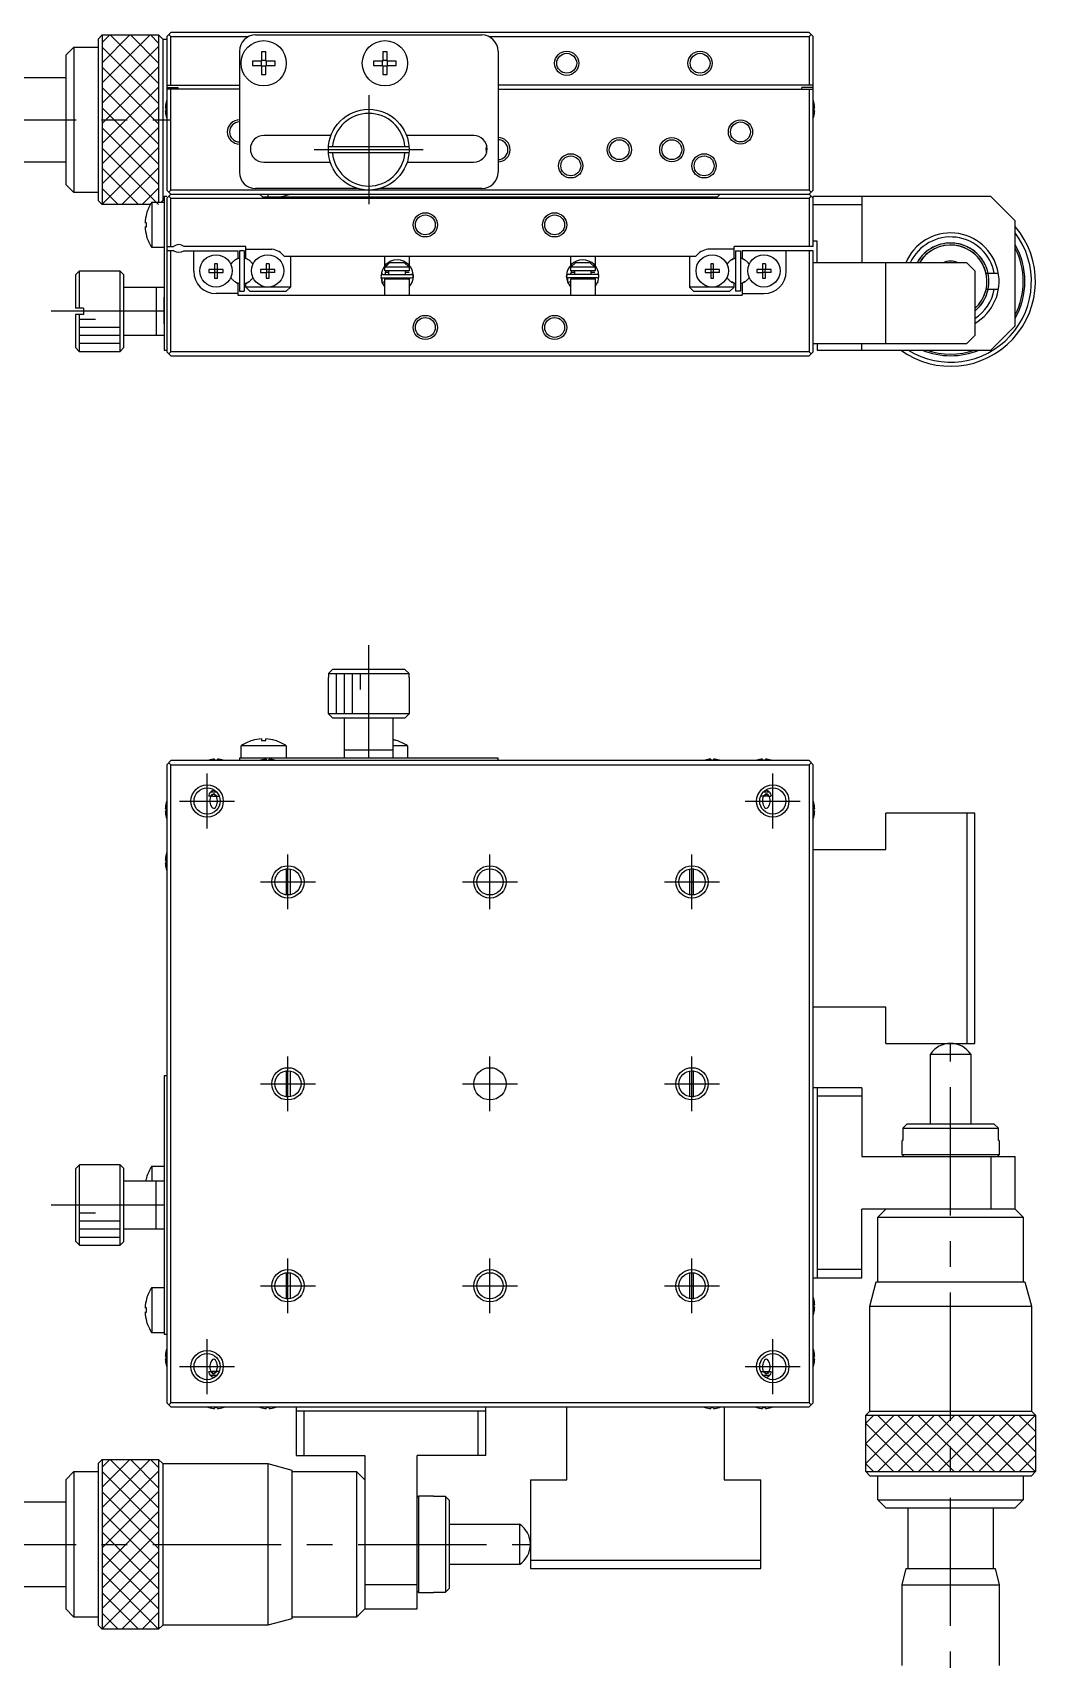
# Model space of a CAD drawing. Extents: x -3 to 483, y -8 to 308.
# Drawn here: x 103.6 to 227.7, y 107.1 to 308.4 of the extents above; entities that cross this region are included whole.
import ezdxf

# ---------------------------------------------------------------- set-up
doc = ezdxf.new("R2010")
doc.units = 0
doc.header["$LTSCALE"] = 0.5
doc.linetypes.add('CENTER', pattern=[50.8, 31.75, -6.35, 6.35, -6.35])
for name, color, linetype in [('MSM_CENTER', 1, 'CENTER'), ('MSM_CONTINUOUS', 7, 'CONTINUOUS'), ('MSM_NARROW', 5, 'CONTINUOUS')]:
    doc.layers.add(name, color=color, linetype=linetype)

msp = doc.modelspace()

# ---------------------------------------------------------------- linework, layer by layer
at = {"layer": 'MSM_CENTER'}
for p, q in [((145.22, 300.69), (145.22, 287.19)), ((67.72, 297.64), (120.72, 297.64)), ((151.97, 293.94), (138.47, 293.94)), ((119.92, 273.94), (105.92, 273.94)), ((145.22, 218.62), (145.22, 232.62)), ((125.22, 209.92), (125.22, 216.72)), ((195.22, 209.92), (195.22, 216.72)), ((121.82, 213.32), (128.62, 213.32)), ((191.82, 213.32), (198.62, 213.32)), ((135.22, 199.92), (135.22, 206.72)), ((160.22, 199.92), (160.22, 206.72)), ((185.22, 199.92), (185.22, 206.72)), ((131.82, 203.32), (138.62, 203.32)), ((156.82, 203.32), (163.62, 203.32)), ((181.82, 203.32), (188.62, 203.32)), ((217.22, 85.82), (217.22, 183.32)), ((135.22, 174.92), (135.22, 181.72)), ((160.22, 174.92), (160.22, 181.72)), ((185.22, 174.92), (185.22, 181.72)), ((131.82, 178.32), (138.62, 178.32)), ((156.82, 178.32), (163.62, 178.32)), ((181.82, 178.32), (188.62, 178.32)), ((119.92, 163.32), (105.92, 163.32)), ((135.22, 149.92), (135.22, 156.72)), ((160.22, 149.92), (160.22, 156.72)), ((185.22, 149.92), (185.22, 156.72)), ((131.82, 153.32), (138.62, 153.32)), ((156.82, 153.32), (163.62, 153.32)), ((181.82, 153.32), (188.62, 153.32)), ((125.22, 139.92), (125.22, 146.72)), ((195.22, 139.92), (195.22, 146.72)), ((121.82, 143.32), (128.62, 143.32)), ((191.82, 143.32), (198.62, 143.32)), ((67.72, 121.32), (165.22, 121.32))]:
    msp.add_line(p, q, dxfattribs=at)
at = {"layer": 'MSM_CONTINUOUS'}
for p, q in [((111.72, 307.64), (112.22, 308.14)), ((112.22, 308.14), (112.22, 287.14)), ((112.22, 308.14), (119.22, 308.14)), ((119.22, 308.14), (119.22, 287.44)), ((119.22, 308.14), (119.72, 307.64)), ((120.72, 308.44), (120.22, 307.94)), ((120.47, 308.19), (120.72, 307.94)), ((199.72, 308.44), (120.72, 308.44)), ((131.22, 308.14), (159.22, 308.14)), ((200.22, 307.94), (199.72, 308.44)), ((199.72, 307.94), (199.97, 308.19)), ((107.72, 305.64), (108.72, 306.64)), ((108.72, 306.64), (108.72, 288.64)), ((108.72, 306.64), (111.72, 306.64)), ((111.72, 307.64), (111.72, 287.64)), ((119.72, 307.64), (119.72, 287.64)), ((119.72, 307.64), (120.22, 307.64)), ((120.22, 307.94), (120.22, 288.94)), ((120.72, 307.94), (130.35, 307.94)), ((120.72, 301.94), (120.72, 307.94)), ((129.22, 306.14), (129.22, 291.14)), ((160.09, 307.94), (199.72, 307.94)), ((161.22, 306.14), (161.22, 291.14)), ((199.72, 307.94), (199.72, 301.94)), ((200.22, 288.94), (200.22, 307.94)), ((107.72, 305.64), (107.72, 289.64)), ((130.82, 304.9), (130.82, 304.38)), ((131.96, 304.9), (130.82, 304.9)), ((130.82, 304.38), (131.96, 304.38)), ((131.89, 304.9), (131.89, 304.38)), ((131.96, 306.04), (131.96, 304.9)), ((132.48, 306.04), (131.96, 306.04)), ((132.48, 304.97), (131.96, 304.97)), ((131.96, 304.38), (131.96, 303.24)), ((131.96, 304.31), (132.48, 304.31)), ((132.48, 304.9), (132.48, 306.04)), ((133.62, 304.9), (132.48, 304.9)), ((132.48, 304.38), (133.62, 304.38)), ((132.48, 303.24), (132.48, 304.38)), ((132.55, 304.38), (132.55, 304.9)), ((133.62, 304.38), (133.62, 304.9)), ((145.82, 304.9), (145.82, 304.38)), ((146.96, 304.9), (145.82, 304.9)), ((145.82, 304.38), (146.96, 304.38)), ((146.89, 304.9), (146.89, 304.38)), ((146.96, 306.04), (146.96, 304.9)), ((147.48, 306.04), (146.96, 306.04)), ((147.48, 304.97), (146.96, 304.97)), ((146.96, 304.38), (146.96, 303.24)), ((146.96, 304.31), (147.48, 304.31)), ((147.48, 304.9), (147.48, 306.04)), ((148.62, 304.9), (147.48, 304.9)), ((147.48, 304.38), (148.62, 304.38)), ((147.48, 303.24), (147.48, 304.38)), ((147.55, 304.38), (147.55, 304.9)), ((148.62, 304.38), (148.62, 304.9)), ((100.22, 302.89), (107.72, 302.89)), ((131.96, 303.24), (132.48, 303.24)), ((146.96, 303.24), (147.48, 303.24)), ((120.22, 301.94), (129.22, 301.94)), ((120.22, 301.64), (121.62, 301.64)), ((129.22, 301.44), (120.22, 301.44)), ((120.72, 288.94), (120.72, 301.44)), ((121.62, 301.44), (121.62, 301.64)), ((200.22, 301.94), (161.22, 301.94)), ((161.22, 301.44), (200.22, 301.44)), ((200.22, 301.64), (198.82, 301.64)), ((198.82, 301.44), (198.82, 301.64)), ((199.72, 301.44), (199.72, 288.94)), ((120.15, 299.12), (120.03, 299.12)), ((120.03, 298.76), (120.15, 298.76)), ((120.15, 299.83), (120.15, 299.83)), ((120.15, 298.76), (120.15, 299.12)), ((120.15, 298.05), (120.15, 298.06)), ((200.3, 299.83), (200.29, 299.83)), ((200.29, 299.12), (200.29, 298.76)), ((200.41, 299.12), (200.29, 299.12)), ((200.29, 298.76), (200.41, 298.76)), ((200.29, 298.06), (200.3, 298.05)), ((140.54, 295.69), (132.22, 295.69)), ((140.24, 294.34), (150.21, 294.34)), ((158.22, 295.69), (149.91, 295.69)), ((107.72, 292.39), (100.22, 292.39)), ((132.22, 292.39), (140.47, 292.39)), ((150.21, 293.54), (140.24, 293.54)), ((149.98, 292.39), (158.22, 292.39)), ((108.72, 288.64), (107.72, 289.64)), ((111.72, 288.64), (108.72, 288.64)), ((119.92, 288.14), (119.92, 269.14)), ((120.22, 288.14), (119.92, 288.14)), ((120.22, 288.94), (120.47, 288.69)), ((120.72, 288.44), (120.22, 287.94)), ((120.47, 288.69), (120.72, 288.94)), ((120.47, 288.69), (120.72, 288.44)), ((120.72, 287.94), (120.47, 288.19)), ((199.72, 288.94), (120.72, 288.94)), ((120.72, 288.44), (199.72, 288.44)), ((143.82, 289.14), (131.22, 289.14)), ((131.72, 288.44), (132.07, 288.09)), ((132.07, 288.09), (188.37, 288.09)), ((132.72, 288.44), (132.72, 288.09)), ((135.72, 288.44), (134.41, 288.09)), ((159.22, 289.14), (146.62, 289.14)), ((188.37, 288.09), (188.72, 288.44)), ((199.72, 288.94), (199.97, 288.69)), ((199.72, 288.44), (199.97, 288.69)), ((199.72, 288.44), (200.22, 287.94)), ((199.97, 288.19), (199.72, 287.94)), ((199.97, 288.69), (200.22, 288.94)), ((222.22, 288.14), (200.22, 288.14)), ((200.22, 281.94), (200.22, 288.14)), ((206.22, 288.14), (206.22, 279.94)), ((222.22, 288.14), (225.22, 285.14)), ((112.22, 287.14), (111.72, 287.64)), ((118.19, 287.14), (112.22, 287.14)), ((117.73, 286.04), (117.72, 286.05)), ((118.38, 287.44), (118.38, 281.84)), ((118.38, 287.44), (119.92, 287.44)), ((119.72, 287.64), (119.52, 287.44)), ((119.92, 287.64), (119.72, 287.64)), ((120.22, 287.94), (120.22, 268.94)), ((120.72, 281.94), (120.72, 287.94)), ((120.72, 287.94), (199.72, 287.94)), ((199.72, 287.94), (199.72, 281.94)), ((200.22, 287.14), (206.22, 287.14)), ((117.73, 284.9), (117.53, 284.9)), ((117.53, 284.38), (117.73, 284.38)), ((117.73, 284.38), (117.73, 284.9)), ((225.22, 272.14), (225.22, 285.14)), ((117.72, 283.24), (117.73, 283.24)), ((120.22, 281.94), (121.06, 281.94)), ((130.02, 281.94), (122.38, 281.94)), ((130.02, 280.49), (130.02, 281.94)), ((200.22, 281.94), (190.42, 281.94)), ((190.42, 280.49), (190.42, 281.94)), ((200.72, 282.64), (200.22, 282.64)), ((200.72, 279.94), (200.72, 282.64)), ((119.92, 281.84), (118.38, 281.84)), ((121.12, 281.44), (120.22, 281.44)), ((120.72, 268.94), (120.72, 281.44)), ((122.32, 281.44), (129.02, 281.44)), ((123.57, 278.89), (123.57, 281.44)), ((129.02, 280.49), (128.73, 280.32)), ((129.02, 281.44), (129.02, 280.49)), ((129.22, 281.44), (129.22, 276.44)), ((129.82, 281.44), (129.22, 281.44)), ((129.82, 281.44), (129.82, 276.44)), ((130.02, 281.64), (133.24, 281.64)), ((130.32, 280.32), (130.02, 280.49)), ((185.64, 280.74), (134.8, 280.74)), ((135.52, 280.74), (135.52, 276.94)), ((147.22, 279.59), (147.22, 280.74)), ((147.8, 279.94), (147.28, 279.44)), ((149.64, 279.94), (147.8, 279.94)), ((150.17, 279.44), (149.64, 279.94)), ((150.22, 280.74), (150.22, 279.63)), ((170.22, 279.64), (170.22, 280.74)), ((170.8, 279.94), (170.28, 279.44)), ((172.64, 279.94), (170.8, 279.94)), ((173.17, 279.44), (172.64, 279.94)), ((173.22, 280.74), (173.22, 279.6)), ((184.92, 280.74), (184.92, 276.94)), ((190.42, 281.64), (187.2, 281.64)), ((190.13, 280.32), (190.42, 280.49)), ((190.62, 281.44), (190.62, 276.44)), ((190.62, 281.44), (191.22, 281.44)), ((191.22, 281.44), (191.22, 276.44)), ((191.42, 281.44), (191.42, 280.49)), ((200.22, 281.44), (191.42, 281.44)), ((191.42, 280.49), (191.72, 280.32)), ((196.87, 278.89), (196.87, 281.44)), ((199.72, 281.44), (199.72, 268.94)), ((200.22, 268.94), (200.22, 281.44)), ((219.22, 279.94), (200.22, 279.94)), ((209.22, 269.94), (209.22, 279.94)), ((219.22, 279.94), (220.22, 278.94)), ((108.92, 278.44), (109.42, 278.94)), ((108.92, 278.44), (108.92, 274.34)), ((109.42, 274.34), (109.42, 278.94)), ((109.42, 278.94), (114.42, 278.94)), ((114.42, 278.94), (114.42, 268.94)), ((114.42, 278.94), (114.92, 278.44)), ((114.92, 269.44), (114.92, 278.44)), ((125.44, 279.12), (125.44, 278.76)), ((126.14, 279.12), (125.44, 279.12)), ((125.44, 278.76), (126.14, 278.76)), ((126.14, 279.83), (126.14, 279.12)), ((126.5, 279.83), (126.14, 279.83)), ((126.15, 279.11), (126.14, 279.12)), ((126.15, 278.77), (126.14, 278.76)), ((126.14, 278.76), (126.14, 278.06)), ((126.14, 278.06), (126.5, 278.06)), ((126.49, 279.11), (126.15, 279.11)), ((126.15, 279.11), (126.15, 278.77)), ((126.15, 278.77), (126.49, 278.77)), ((126.49, 279.11), (126.5, 279.12)), ((126.49, 278.77), (126.49, 279.11)), ((126.49, 278.77), (126.5, 278.76)), ((126.5, 279.12), (126.5, 279.83)), ((127.21, 279.12), (126.5, 279.12)), ((126.5, 278.76), (127.21, 278.76)), ((126.5, 278.06), (126.5, 278.76)), ((127.21, 278.76), (127.21, 279.12)), ((131.84, 279.12), (131.84, 278.76)), ((132.54, 279.12), (131.84, 279.12)), ((131.84, 278.76), (132.54, 278.76)), ((132.54, 279.83), (132.54, 279.12)), ((132.9, 279.83), (132.54, 279.83)), ((132.55, 279.11), (132.54, 279.12)), ((132.55, 278.77), (132.54, 278.76)), ((132.54, 278.76), (132.54, 278.06)), ((132.54, 278.06), (132.9, 278.06)), ((132.89, 279.11), (132.55, 279.11)), ((132.55, 279.11), (132.55, 278.77)), ((132.55, 278.77), (132.89, 278.77)), ((132.89, 279.11), (132.9, 279.12)), ((132.89, 278.77), (132.89, 279.11)), ((132.89, 278.77), (132.9, 278.76)), ((132.9, 279.83), (132.9, 279.12)), ((133.61, 279.12), (132.9, 279.12)), ((132.9, 278.06), (132.9, 278.76)), ((133.61, 278.76), (132.9, 278.76)), ((133.61, 278.76), (133.61, 279.12)), ((146.87, 277.57), (146.74, 278.26)), ((146.89, 277.52), (146.9, 278.07)), ((146.96, 278.51), (150.51, 278.51)), ((150.51, 278.06), (146.96, 278.06)), ((147.33, 278.94), (147.21, 278.51)), ((147.22, 279.44), (150.22, 279.44)), ((147.22, 278.94), (147.22, 279.44)), ((150.22, 278.94), (147.22, 278.94)), ((147.22, 277.94), (150.22, 277.94)), ((147.22, 275.94), (147.22, 277.94)), ((147.72, 278.74), (147.26, 278.74)), ((147.56, 278.06), (147.34, 277.94)), ((147.72, 278.51), (147.72, 278.94)), ((147.72, 277.94), (147.72, 278.06)), ((149.72, 278.94), (149.72, 278.51)), ((150.22, 278.74), (149.72, 278.74)), ((149.72, 278.06), (149.72, 277.94)), ((150.14, 277.94), (149.92, 278.06)), ((150.22, 279.63), (150.22, 279.63)), ((150.22, 279.44), (150.22, 278.94)), ((150.22, 277.94), (150.22, 275.94)), ((150.22, 277.83), (150.25, 277.94)), ((150.25, 277.94), (150.27, 278.06)), ((169.84, 277.58), (169.7, 278.27)), ((169.86, 277.53), (169.86, 278.08)), ((169.93, 278.52), (173.48, 278.52)), ((173.48, 278.07), (169.93, 278.07)), ((170.29, 278.94), (170.17, 278.52)), ((170.22, 279.44), (173.22, 279.44)), ((170.22, 278.94), (170.22, 279.44)), ((173.22, 278.94), (170.22, 278.94)), ((170.22, 278.74), (170.22, 278.76)), ((170.22, 278.76), (170.22, 278.76)), ((170.22, 278.76), (170.22, 278.76)), ((170.72, 278.74), (170.22, 278.74)), ((170.22, 277.94), (173.22, 277.94)), ((170.22, 275.94), (170.22, 277.94)), ((170.53, 278.07), (170.29, 277.94)), ((170.72, 278.52), (170.72, 278.94)), ((170.72, 277.94), (170.72, 278.07)), ((172.72, 278.94), (172.72, 278.52)), ((173.19, 278.74), (172.72, 278.74)), ((172.72, 278.07), (172.72, 277.94)), ((173.11, 277.94), (172.88, 278.07)), ((173.21, 277.94), (173.24, 278.07)), ((173.22, 279.44), (173.22, 278.94)), ((173.22, 277.94), (173.22, 275.94)), ((186.84, 279.12), (186.84, 278.76)), ((187.54, 279.12), (186.84, 279.12)), ((186.84, 278.76), (187.54, 278.76)), ((187.54, 279.83), (187.54, 279.12)), ((187.9, 279.83), (187.54, 279.83)), ((187.55, 279.11), (187.54, 279.12)), ((187.55, 278.77), (187.54, 278.76)), ((187.54, 278.76), (187.54, 278.06)), ((187.54, 278.06), (187.9, 278.06)), ((187.89, 279.11), (187.55, 279.11)), ((187.55, 279.11), (187.55, 278.77)), ((187.55, 278.77), (187.89, 278.77)), ((187.89, 279.11), (187.9, 279.12)), ((187.89, 278.77), (187.89, 279.11)), ((187.89, 278.77), (187.9, 278.76)), ((187.9, 279.12), (187.9, 279.83)), ((188.61, 279.12), (187.9, 279.12)), ((188.61, 278.76), (187.9, 278.76)), ((187.9, 278.06), (187.9, 278.76)), ((188.61, 278.76), (188.61, 279.12)), ((193.24, 279.12), (193.24, 278.76)), ((193.94, 279.12), (193.24, 279.12)), ((193.24, 278.76), (193.94, 278.76)), ((193.94, 279.83), (193.94, 279.12)), ((194.3, 279.83), (193.94, 279.83)), ((193.95, 279.11), (193.94, 279.12)), ((193.95, 278.77), (193.94, 278.76)), ((193.94, 278.76), (193.94, 278.06)), ((193.94, 278.06), (194.3, 278.06)), ((194.29, 279.11), (193.95, 279.11)), ((193.95, 279.11), (193.95, 278.77)), ((193.95, 278.77), (194.29, 278.77)), ((194.29, 279.11), (194.3, 279.12)), ((194.29, 278.77), (194.29, 279.11)), ((194.29, 278.77), (194.3, 278.76)), ((194.3, 279.83), (194.3, 279.12)), ((195.01, 279.12), (194.3, 279.12)), ((195.01, 278.76), (194.3, 278.76)), ((194.3, 278.06), (194.3, 278.76)), ((195.01, 278.76), (195.01, 279.12)), ((220.22, 278.94), (220.22, 270.94)), ((221.61, 278.64), (223.14, 278.64)), ((114.92, 276.94), (119.92, 276.94)), ((118.92, 276.94), (118.92, 270.94)), ((129.02, 276.14), (126.32, 276.14)), ((128.73, 277.57), (129.02, 277.4)), ((129.02, 277.4), (129.02, 275.94)), ((129.02, 275.94), (191.42, 275.94)), ((129.22, 276.44), (129.82, 276.44)), ((130.02, 277.4), (130.32, 277.57)), ((130.02, 276.94), (130.02, 277.4)), ((135.52, 276.94), (130.02, 276.94)), ((130.52, 276.44), (130.02, 276.94)), ((130.52, 276.44), (135.02, 276.44)), ((135.02, 276.44), (135.52, 276.94)), ((146.9, 277.51), (147.22, 277.62)), ((147.22, 276.99), (146.9, 277.52)), ((146.91, 277.47), (146.9, 277.51)), ((150.58, 277.52), (150.57, 277.49)), ((150.6, 277.56), (150.58, 277.52)), ((150.58, 277.52), (150.59, 277.52)), ((150.58, 277.52), (150.59, 277.52)), ((150.59, 277.52), (150.58, 277.52)), ((150.61, 277.57), (150.6, 277.57)), ((150.6, 277.57), (150.6, 277.57)), ((150.6, 277.57), (150.6, 277.57)), ((150.6, 277.57), (150.6, 277.57)), ((150.6, 277.57), (150.6, 277.57)), ((150.6, 277.57), (150.6, 277.56)), ((150.61, 277.58), (150.61, 277.57)), ((150.61, 277.57), (150.61, 277.57)), ((169.86, 277.52), (170.22, 277.65)), ((170.22, 276.95), (169.86, 277.53)), ((173.55, 277.53), (173.52, 277.47)), ((173.56, 277.57), (173.55, 277.53)), ((173.55, 277.53), (173.55, 277.53)), ((173.55, 277.53), (173.55, 277.53)), ((173.55, 277.53), (173.55, 277.53)), ((173.57, 277.57), (173.56, 277.57)), ((173.57, 277.58), (173.57, 277.58)), ((173.57, 277.58), (173.57, 277.58)), ((173.57, 277.58), (173.57, 277.58)), ((173.57, 277.58), (173.57, 277.58)), ((173.57, 277.58), (173.57, 277.58)), ((173.57, 277.58), (173.57, 277.58)), ((173.57, 277.58), (173.57, 277.57)), ((190.42, 276.94), (184.92, 276.94)), ((185.42, 276.44), (184.92, 276.94)), ((185.42, 276.44), (189.92, 276.44)), ((189.92, 276.44), (190.42, 276.94)), ((190.42, 277.4), (190.13, 277.57)), ((190.42, 276.94), (190.42, 277.4)), ((191.22, 276.44), (190.62, 276.44)), ((191.72, 277.57), (191.42, 277.4)), ((191.42, 277.4), (191.42, 275.94)), ((191.42, 276.14), (194.12, 276.14)), ((223.14, 276.64), (221.61, 276.64)), ((109.92, 274.34), (108.92, 274.34)), ((109.92, 274.34), (109.92, 273.54)), ((119.92, 272.39), (119.92, 275.69)), ((108.92, 273.54), (108.92, 269.44)), ((109.92, 273.54), (108.92, 273.54)), ((109.42, 268.94), (109.42, 273.54)), ((225.22, 272.14), (222.22, 269.14)), ((119.92, 270.94), (114.92, 270.94)), ((200.22, 269.94), (219.22, 269.94)), ((200.72, 269.94), (200.72, 269.14)), ((206.22, 269.14), (206.22, 269.94)), ((220.22, 270.94), (219.22, 269.94)), ((109.42, 268.94), (108.92, 269.44)), ((114.42, 268.94), (109.42, 268.94)), ((114.92, 269.44), (114.42, 268.94)), ((119.92, 269.14), (120.22, 269.14)), ((120.72, 268.44), (120.22, 268.94)), ((120.47, 268.69), (120.72, 268.94)), ((199.72, 268.94), (120.72, 268.94)), ((120.72, 268.44), (199.72, 268.44)), ((199.72, 268.44), (200.22, 268.94)), ((199.72, 268.94), (199.97, 268.69)), ((200.72, 269.14), (222.22, 269.14)), ((140.74, 229.62), (140.24, 229.12)), ((149.7, 229.62), (140.74, 229.62)), ((150.21, 229.12), (149.7, 229.62)), ((140.24, 228.62), (140.22, 228.62)), ((140.22, 224.12), (140.22, 228.62)), ((140.24, 229.12), (150.21, 229.12)), ((140.24, 229.12), (140.24, 228.62)), ((150.21, 228.62), (150.21, 229.12)), ((150.22, 228.62), (150.21, 228.62)), ((150.22, 228.62), (150.22, 224.12)), ((150.22, 224.12), (140.22, 224.12)), ((140.72, 223.62), (140.22, 224.12)), ((140.72, 223.62), (149.72, 223.62)), ((142.22, 218.62), (142.22, 223.62)), ((148.22, 223.62), (148.22, 218.62)), ((150.22, 224.12), (149.72, 223.62)), ((135.02, 220.16), (129.42, 220.16)), ((129.42, 218.62), (129.42, 220.16)), ((130.82, 220.82), (130.82, 220.81)), ((131.96, 221.01), (131.96, 220.81)), ((131.96, 220.81), (132.48, 220.81)), ((132.48, 220.81), (132.48, 221.01)), ((133.62, 220.81), (133.62, 220.82)), ((135.02, 220.16), (135.02, 218.62)), ((148.22, 219.62), (142.22, 219.62)), ((150.02, 220.16), (148.22, 220.16)), ((148.62, 220.81), (148.62, 220.82)), ((150.02, 220.16), (150.02, 218.62)), ((120.22, 217.82), (120.72, 218.32)), ((120.22, 217.82), (120.22, 138.82)), ((120.72, 217.82), (120.47, 218.07)), ((199.72, 218.32), (120.72, 218.32)), ((120.72, 138.82), (120.72, 217.82)), ((120.72, 217.82), (199.72, 217.82)), ((125.43, 218.4), (125.44, 218.39)), ((126.14, 218.51), (126.14, 218.39)), ((126.14, 218.39), (126.5, 218.39)), ((126.5, 218.39), (126.5, 218.51)), ((127.21, 218.39), (127.21, 218.4)), ((129.22, 218.62), (129.22, 218.32)), ((161.22, 218.62), (129.22, 218.62)), ((131.83, 218.4), (131.84, 218.39)), ((132.54, 218.51), (132.54, 218.39)), ((132.54, 218.39), (132.9, 218.39)), ((132.9, 218.39), (132.9, 218.51)), ((133.61, 218.39), (133.61, 218.4)), ((161.22, 218.32), (161.22, 218.62)), ((186.83, 218.4), (186.84, 218.39)), ((187.54, 218.51), (187.54, 218.39)), ((187.54, 218.39), (187.9, 218.39)), ((187.9, 218.39), (187.9, 218.51)), ((188.61, 218.39), (188.61, 218.4)), ((193.23, 218.4), (193.24, 218.39)), ((193.94, 218.51), (193.94, 218.39)), ((193.94, 218.39), (194.3, 218.39)), ((194.3, 218.39), (194.3, 218.51)), ((195.01, 218.39), (195.01, 218.4)), ((199.72, 218.32), (200.22, 217.82)), ((199.72, 217.82), (199.97, 218.07)), ((199.72, 217.82), (199.72, 138.82)), ((200.22, 138.82), (200.22, 217.82)), ((125.69, 213.92), (125.41, 213.92)), ((126.45, 214.42), (125.63, 214.42)), ((125.65, 213.84), (125.69, 213.92)), ((126.04, 214.22), (125.69, 213.92)), ((125.69, 213.92), (125.87, 214.16)), ((125.75, 213.99), (125.73, 214.01)), ((125.82, 213.92), (125.75, 213.99)), ((125.82, 213.92), (126.65, 213.92)), ((125.87, 214.16), (126.04, 214.22)), ((126.38, 213.92), (126.04, 214.22)), ((126.04, 214.22), (126.38, 213.92)), ((194.62, 213.92), (193.79, 213.92)), ((194.81, 214.42), (193.99, 214.42)), ((194.07, 213.92), (194.4, 214.22)), ((194.4, 214.22), (194.07, 213.92)), ((194.58, 214.16), (194.4, 214.22)), ((194.4, 214.22), (194.76, 213.92)), ((194.76, 213.92), (194.58, 214.16)), ((194.71, 214.01), (194.62, 213.92)), ((194.71, 214.01), (194.69, 213.99)), ((194.76, 213.92), (195.03, 213.92)), ((194.79, 213.84), (194.76, 213.92)), ((120.15, 212.4), (120.03, 212.4)), ((120.03, 212.04), (120.15, 212.04)), ((120.15, 213.11), (120.15, 213.11)), ((120.15, 212.04), (120.15, 212.4)), ((200.3, 213.11), (200.29, 213.11)), ((200.29, 212.4), (200.29, 212.04)), ((200.41, 212.4), (200.29, 212.4)), ((200.29, 212.04), (200.41, 212.04)), ((209.22, 207.32), (209.22, 211.82)), ((220.22, 211.82), (209.22, 211.82)), ((219.22, 211.82), (219.22, 183.32)), ((220.22, 183.32), (220.22, 211.82)), ((120.15, 211.33), (120.15, 211.34)), ((200.29, 211.34), (200.3, 211.33)), ((120.15, 206), (120.03, 206)), ((120.03, 205.64), (120.15, 205.64)), ((120.15, 206.71), (120.15, 206.71)), ((120.15, 205.64), (120.15, 206)), ((200.22, 207.32), (209.22, 207.32)), ((120.15, 204.93), (120.15, 204.94)), ((135.02, 204.96), (135.02, 201.68)), ((135.52, 201.7), (135.52, 204.94)), ((184.92, 204.94), (184.92, 201.7)), ((185.42, 201.68), (185.42, 204.96)), ((209.22, 187.82), (200.22, 187.82)), ((209.22, 183.32), (209.22, 187.82)), ((209.22, 183.32), (220.22, 183.32)), ((214.72, 181.98), (219.72, 181.98)), ((214.72, 173.32), (214.72, 181.98)), ((219.72, 181.98), (219.72, 173.32)), ((120.22, 179.32), (119.92, 179.32)), ((119.92, 179.32), (119.92, 147.32)), ((135.02, 179.96), (135.02, 176.68)), ((135.52, 176.7), (135.52, 179.94)), ((184.92, 179.94), (184.92, 176.7)), ((185.42, 176.68), (185.42, 179.96)), ((206.22, 177.82), (200.22, 177.82)), ((200.72, 177.82), (200.72, 154.32)), ((206.22, 177.82), (206.22, 169.32)), ((200.72, 176.82), (206.22, 176.82)), ((211.81, 173.32), (211.31, 172.82)), ((222.63, 173.32), (211.81, 173.32)), ((223.14, 172.82), (222.63, 173.32)), ((211.31, 171.32), (211.22, 171.32)), ((211.22, 169.52), (211.22, 171.32)), ((211.31, 172.82), (223.14, 172.82)), ((211.31, 172.82), (211.31, 171.32)), ((223.14, 171.32), (223.14, 172.82)), ((223.22, 171.32), (223.14, 171.32)), ((223.22, 171.32), (223.22, 169.52)), ((206.22, 169.32), (225.22, 169.32)), ((223.22, 169.52), (211.22, 169.52)), ((211.42, 169.32), (211.22, 169.52)), ((222.22, 169.32), (222.22, 162.82)), ((223.22, 169.52), (223.02, 169.32)), ((225.22, 162.82), (225.22, 169.32)), ((109.42, 168.31), (108.92, 167.8)), ((108.92, 167.8), (108.92, 158.84)), ((109.42, 158.34), (109.42, 168.31)), ((109.92, 168.31), (109.42, 168.31)), ((109.92, 168.32), (109.92, 168.31)), ((109.92, 168.32), (114.42, 168.32)), ((114.42, 168.32), (114.42, 158.32)), ((114.42, 168.32), (114.92, 167.82)), ((114.92, 158.82), (114.92, 167.82)), ((118.38, 168.12), (118.38, 166.32)), ((118.38, 168.12), (119.92, 168.12)), ((114.92, 166.32), (119.92, 166.32)), ((117.73, 166.72), (117.72, 166.72)), ((118.92, 160.32), (118.92, 166.32)), ((225.22, 162.82), (206.22, 162.82)), ((206.22, 154.32), (206.22, 162.82)), ((208.22, 161.82), (209.22, 162.82)), ((208.22, 161.82), (226.22, 161.82)), ((208.22, 153.82), (208.22, 161.82)), ((225.22, 162.82), (226.22, 161.82)), ((226.22, 161.82), (226.22, 153.82)), ((119.92, 160.32), (114.92, 160.32)), ((108.92, 158.84), (109.42, 158.34)), ((109.42, 158.34), (109.92, 158.34)), ((109.92, 158.34), (109.92, 158.32)), ((114.42, 158.32), (109.92, 158.32)), ((114.92, 158.82), (114.42, 158.32)), ((206.22, 155.32), (200.72, 155.32)), ((118.38, 153.12), (118.38, 147.52)), ((118.38, 153.12), (119.92, 153.12)), ((135.02, 154.96), (135.02, 151.68)), ((135.52, 151.7), (135.52, 154.94)), ((184.92, 154.94), (184.92, 151.7)), ((185.42, 151.68), (185.42, 154.96)), ((200.22, 154.32), (206.22, 154.32)), ((207.22, 150.82), (208.02, 153.82)), ((208.02, 153.82), (226.42, 153.82)), ((226.42, 153.82), (227.22, 150.82)), ((117.73, 151.72), (117.72, 151.72)), ((200.3, 151.71), (200.29, 151.71)), ((117.73, 150.58), (117.53, 150.58)), ((117.53, 150.06), (117.73, 150.06)), ((117.73, 150.06), (117.73, 150.58)), ((200.29, 151), (200.29, 150.64)), ((200.41, 151), (200.29, 151)), ((200.29, 150.64), (200.41, 150.64)), ((200.29, 149.94), (200.3, 149.93)), ((207.22, 150.82), (227.22, 150.82)), ((207.22, 137.82), (207.22, 150.82)), ((227.22, 150.82), (227.22, 137.82)), ((117.72, 148.92), (117.73, 148.92)), ((119.92, 147.52), (118.38, 147.52)), ((119.92, 147.32), (120.22, 147.32)), ((120.15, 145.31), (120.15, 145.31)), ((200.3, 145.31), (200.29, 145.31)), ((120.15, 144.6), (120.03, 144.6)), ((120.03, 144.24), (120.15, 144.24)), ((120.15, 144.24), (120.15, 144.6)), ((120.15, 143.53), (120.15, 143.54)), ((200.29, 144.6), (200.29, 144.24)), ((200.41, 144.6), (200.29, 144.6)), ((200.29, 144.24), (200.41, 144.24)), ((200.29, 143.54), (200.3, 143.53)), ((125.41, 142.72), (125.69, 142.72)), ((126.45, 142.22), (125.63, 142.22)), ((125.65, 142.8), (125.69, 142.72)), ((126.04, 142.42), (125.69, 142.72)), ((125.69, 142.72), (125.87, 142.48)), ((125.75, 142.65), (125.73, 142.63)), ((125.73, 142.63), (125.75, 142.65)), ((125.75, 142.65), (125.82, 142.72)), ((126.65, 142.72), (125.82, 142.72)), ((125.87, 142.48), (126.04, 142.42)), ((126.04, 142.42), (126.38, 142.72)), ((126.38, 142.72), (126.04, 142.42)), ((193.79, 142.72), (194.62, 142.72)), ((194.81, 142.22), (193.99, 142.22)), ((194.07, 142.72), (194.4, 142.42)), ((194.4, 142.42), (194.07, 142.72)), ((194.07, 142.72), (194.4, 142.42)), ((194.4, 142.42), (194.07, 142.72)), ((194.4, 142.42), (194.76, 142.72)), ((194.4, 142.42), (194.76, 142.72)), ((194.58, 142.48), (194.4, 142.42)), ((194.58, 142.48), (194.4, 142.42)), ((194.76, 142.72), (194.58, 142.48)), ((194.76, 142.72), (194.58, 142.48)), ((194.71, 142.63), (194.62, 142.72)), ((194.69, 142.65), (194.71, 142.63)), ((194.71, 142.63), (194.69, 142.65)), ((194.79, 142.8), (194.76, 142.72)), ((194.79, 142.8), (194.76, 142.72)), ((194.76, 142.72), (195.03, 142.72)), ((120.72, 138.32), (120.22, 138.82)), ((120.47, 138.57), (120.72, 138.82)), ((199.72, 138.82), (120.72, 138.82)), ((120.72, 138.32), (199.72, 138.32)), ((125.44, 138.25), (125.43, 138.25)), ((126.5, 138.25), (126.14, 138.25)), ((126.14, 138.25), (126.14, 138.13)), ((126.5, 138.13), (126.5, 138.25)), ((127.21, 138.25), (127.21, 138.25)), ((131.84, 138.25), (131.83, 138.25)), ((132.9, 138.25), (132.54, 138.25)), ((132.54, 138.25), (132.54, 138.13)), ((132.9, 138.13), (132.9, 138.25)), ((133.61, 138.25), (133.61, 138.25)), ((136.22, 138.32), (136.22, 132.32)), ((159.72, 137.82), (136.22, 137.82)), ((137.22, 132.32), (137.22, 137.82)), ((158.72, 137.82), (158.72, 132.32)), ((159.72, 132.32), (159.72, 138.32)), ((169.72, 129.32), (169.72, 138.32)), ((186.84, 138.25), (186.83, 138.25)), ((187.9, 138.25), (187.54, 138.25)), ((187.54, 138.25), (187.54, 138.13)), ((187.9, 138.13), (187.9, 138.25)), ((188.61, 138.25), (188.61, 138.25)), ((189.22, 138.32), (189.22, 129.32)), ((193.24, 138.25), (193.23, 138.25)), ((194.3, 138.25), (193.94, 138.25)), ((193.94, 138.25), (193.94, 138.13)), ((194.3, 138.13), (194.3, 138.25)), ((195.01, 138.25), (195.01, 138.25)), ((200.22, 138.82), (199.72, 138.32)), ((199.97, 138.57), (199.72, 138.82)), ((206.72, 137.32), (207.22, 137.82)), ((206.72, 137.32), (227.72, 137.32)), ((206.72, 130.32), (206.72, 137.32)), ((207.22, 137.82), (227.22, 137.82)), ((227.22, 137.82), (227.72, 137.32)), ((227.72, 137.32), (227.72, 130.32)), ((111.72, 131.32), (112.22, 131.82)), ((111.72, 131.32), (111.72, 111.32)), ((112.22, 131.82), (112.22, 110.82)), ((112.22, 131.82), (119.22, 131.82)), ((119.22, 131.82), (119.22, 110.82)), ((119.22, 131.82), (119.72, 131.32)), ((119.72, 131.32), (119.72, 111.32)), ((119.72, 131.32), (132.72, 131.32)), ((132.72, 131.32), (132.72, 111.32)), ((132.72, 131.32), (135.72, 130.52)), ((136.22, 132.32), (144.72, 132.32)), ((144.72, 132.32), (144.72, 113.32)), ((159.72, 132.32), (151.22, 132.32)), ((151.22, 113.32), (151.22, 132.32)), ((107.72, 129.32), (108.72, 130.32)), ((107.72, 129.32), (107.72, 113.32)), ((108.72, 130.32), (108.72, 112.32)), ((108.72, 130.32), (111.72, 130.32)), ((135.72, 130.52), (135.72, 112.12)), ((135.72, 130.32), (143.72, 130.32)), ((143.72, 130.32), (143.72, 112.32)), ((143.72, 130.32), (144.72, 129.32)), ((165.22, 129.32), (169.72, 129.32)), ((165.22, 129.32), (165.22, 118.32)), ((189.22, 129.32), (193.72, 129.32)), ((193.72, 118.32), (193.72, 129.32)), ((206.72, 130.32), (227.72, 130.32)), ((207.22, 129.82), (206.72, 130.32)), ((207.22, 129.82), (227.22, 129.82)), ((208.22, 126.82), (208.22, 129.82)), ((226.22, 129.82), (226.22, 126.82)), ((227.72, 130.32), (227.22, 129.82)), ((151.22, 127.12), (151.42, 127.32)), ((151.42, 115.32), (151.42, 127.32)), ((151.42, 127.32), (153.22, 127.32)), ((153.22, 127.24), (153.22, 127.32)), ((154.72, 127.24), (153.22, 127.24)), ((154.72, 127.24), (154.72, 115.41)), ((155.22, 126.73), (154.72, 127.24)), ((100.22, 126.57), (107.72, 126.57)), ((155.22, 115.91), (155.22, 126.73)), ((208.22, 126.82), (226.22, 126.82)), ((209.22, 125.82), (208.22, 126.82)), ((209.22, 125.82), (225.22, 125.82)), ((211.97, 118.32), (211.97, 125.82)), ((222.47, 125.82), (222.47, 118.32)), ((226.22, 126.82), (225.22, 125.82)), ((155.22, 123.82), (163.88, 123.82)), ((163.88, 123.82), (163.88, 118.82)), ((163.88, 118.82), (155.22, 118.82)), ((193.72, 119.32), (165.22, 119.32)), ((165.22, 118.32), (193.72, 118.32)), ((211.22, 116.32), (211.72, 118.32)), ((211.72, 118.32), (222.72, 118.32)), ((222.72, 118.32), (223.22, 116.32)), ((107.72, 116.07), (100.22, 116.07)), ((151.22, 116.32), (144.72, 116.32)), ((151.42, 115.32), (151.22, 115.52)), ((153.22, 115.32), (151.42, 115.32)), ((153.22, 115.32), (153.22, 115.41)), ((153.22, 115.41), (154.72, 115.41)), ((154.72, 115.41), (155.22, 115.91)), ((211.22, 116.32), (223.22, 116.32)), ((211.22, 106.32), (211.22, 116.32)), ((223.22, 116.32), (223.22, 106.32)), ((108.72, 112.32), (107.72, 113.32)), ((144.72, 113.32), (143.72, 112.32)), ((144.72, 113.32), (151.22, 113.32)), ((111.72, 112.32), (108.72, 112.32)), ((112.22, 110.82), (111.72, 111.32)), ((119.22, 110.82), (112.22, 110.82)), ((119.72, 111.32), (119.22, 110.82)), ((132.72, 111.32), (119.72, 111.32)), ((135.72, 112.12), (132.72, 111.32)), ((143.72, 112.32), (135.72, 112.32))]:
    msp.add_line(p, q, dxfattribs=at)
for centre, radius in [((132.22, 304.64), 2.8), ((147.22, 304.64), 2.8), ((169.72, 304.64), 1.23), ((186.22, 304.64), 1.23), ((145.22, 293.94), 5), ((191.22, 296.14), 1.23), ((176.22, 293.94), 1.23), ((182.72, 293.94), 1.23), ((170.22, 291.94), 1.23), ((186.72, 291.94), 1.23), ((152.22, 284.64), 1.23), ((168.22, 284.64), 1.23), ((126.32, 278.94), 2), ((132.72, 278.94), 2), ((187.72, 278.94), 2), ((194.12, 278.94), 2), ((152.22, 271.94), 1.23), ((168.22, 271.94), 1.23), ((125.22, 213.32), 1.62), ((195.22, 213.32), 1.62), ((135.22, 203.32), 1.62), ((160.22, 203.32), 1.62), ((185.22, 203.32), 1.62), ((135.22, 178.32), 1.62), ((160.22, 178.32), 2), ((185.22, 178.32), 1.62), ((135.22, 153.32), 1.62), ((160.22, 153.32), 1.62), ((185.22, 153.32), 1.62), ((125.22, 143.32), 1.62), ((195.22, 143.32), 1.62)]:
    msp.add_circle(centre, radius, dxfattribs=at)
for centre, radius, start, end in [((131.22, 306.14), 2, 90, 180), ((159.22, 306.14), 2, 0, 90), ((123.22, 298.94), 3.2, 159.6359, 163.8775), ((197.22, 298.94), 3.2, 16.1225, 20.3641), ((123.22, 298.94), 3.19, 163.8933, 176.7703), ((123.22, 298.94), 3.19, 183.2297, 196.1067), ((123.22, 298.94), 3.2, 196.1225, 200.3641), ((145.22, 293.94), 4.5, 5.0997, 174.9003), ((197.22, 298.94), 3.2, 339.6359, 343.8775), ((197.22, 298.94), 3.19, 3.2297, 16.1067), ((197.22, 298.94), 3.19, 343.8933, 356.7703), ((129.22, 296.14), 1.23, 90, 270), ((132.22, 294.04), 1.65, 90, 270), ((158.22, 294.04), 1.65, 270, 90), ((161.22, 293.94), 1.23, 270, 90), ((145.22, 293.94), 4.5, 185.0997, 354.9003), ((131.22, 291.14), 2, 180, 270), ((159.22, 291.14), 2, 270, 0), ((122.52, 284.64), 4.99, 163.7274, 177.0152), ((122.52, 284.64), 5, 145.9442, 163.7142), ((122.52, 284.64), 4.99, 182.9848, 196.2726), ((217.22, 277.64), 10.5, 234.0494, 40.3676), ((122.52, 284.64), 5, 196.2858, 214.0558), ((121.72, 281.19), 1, 48.5904, 131.4096), ((217.22, 277.64), 6, 300, 157.4597), ((217.22, 277.64), 10, 238.2117, 36.8699), ((217.22, 277.64), 5.5, 10.4757, 155.2801), ((217.22, 277.64), 4.75, 309.1667, 151.0392), ((217.22, 277.64), 4.5, 12.8396, 149.2621), ((217.22, 277.64), 9.2, 330.4082, 29.5918), ((121.72, 282.24), 1, 233.1301, 306.8699), ((129.64, 278.83), 1.75, 134.9956, 148.1135), ((129.52, 278.94), 1.59, 135, 149.5668), ((129.52, 278.94), 1.59, 120, 135), ((129.52, 278.94), 1.59, 100.893, 120), ((129.52, 278.94), 1.59, 60, 79.107), ((129.52, 278.94), 1.59, 45, 60), ((129.41, 278.83), 1.75, 31.8865, 45.0044), ((129.52, 278.94), 1.59, 30.4333, 45), ((132.72, 278.94), 2.75, 40.8852, 79.0575), ((148.74, 278.29), 2, 0.813, 179.262), ((171.7, 278.3), 2, 0.813, 179.262), ((187.72, 278.94), 2.75, 100.9425, 139.1148), ((191.04, 278.83), 1.75, 134.9956, 148.1135), ((190.92, 278.94), 1.59, 135, 149.5667), ((190.92, 278.94), 1.59, 120, 135), ((190.92, 278.94), 1.59, 100.893, 120), ((190.92, 278.94), 1.59, 60, 79.1069), ((190.92, 278.94), 1.59, 45, 60), ((190.81, 278.83), 1.75, 31.8865, 45.0044), ((190.92, 278.94), 1.59, 30.4332, 45), ((217.22, 277.64), 2.5, 66.9261, 113.0739), ((217.22, 277.64), 9, 332.734, 27.266), ((126.32, 278.89), 2.75, 180, 270), ((129.52, 278.94), 1.59, 210.4332, 225), ((129.64, 279.06), 1.75, 211.8865, 225.0044), ((129.52, 278.94), 1.59, 315, 329.5667), ((129.41, 279.06), 1.75, 314.9956, 328.1135), ((146.96, 278.29), 0.225, 90, 270), ((148.74, 278.29), 2, 317.8968, 359.1406), ((150.51, 278.29), 0.225, 270, 90), ((169.93, 278.3), 0.225, 90, 270), ((171.7, 278.3), 2, 319.5403, 359.1362), ((173.48, 278.3), 0.225, 270, 90), ((190.92, 278.94), 1.59, 210.4333, 225), ((191.04, 279.06), 1.75, 211.8865, 225.0044), ((190.92, 278.94), 1.59, 315, 329.5668), ((190.81, 279.06), 1.75, 314.9956, 328.1135), ((194.12, 278.89), 2.75, 270, 0), ((129.52, 278.94), 1.59, 225, 240), ((129.52, 278.94), 1.59, 240, 259.107), ((129.52, 278.94), 1.59, 280.893, 300), ((129.52, 278.94), 1.59, 300, 315), ((190.92, 278.94), 1.59, 225, 240), ((190.92, 278.94), 1.59, 240, 259.107), ((190.92, 278.94), 1.59, 280.8931, 300), ((190.92, 278.94), 1.59, 300, 315), ((217.22, 277.64), 5.5, 303.0557, 349.5243), ((217.22, 277.64), 4.5, 311.8103, 347.1604), ((217.22, 277.64), 9.2, 247.505, 292.495), ((217.22, 277.64), 9, 250.8119, 289.1881), ((132.22, 216.02), 5, 106.2858, 124.0558), ((132.22, 216.02), 4.99, 92.9848, 106.2726), ((132.22, 216.02), 4.99, 73.7274, 87.0152), ((132.22, 216.02), 5, 55.9442, 73.7142), ((147.22, 216.02), 4.99, 73.7274, 78.4472), ((147.22, 216.02), 5, 55.9442, 73.7142), ((126.32, 215.32), 3.2, 106.1225, 110.3641), ((126.32, 215.32), 3.19, 93.2297, 106.1067), ((126.32, 215.32), 3.19, 73.8933, 86.7703), ((126.32, 215.32), 3.2, 69.6359, 73.8775), ((132.72, 215.32), 3.2, 106.1225, 110.3641), ((132.72, 215.32), 3.19, 93.2297, 106.1067), ((132.72, 215.32), 3.19, 73.8933, 86.7703), ((132.72, 215.32), 3.2, 69.6359, 73.8775), ((187.72, 215.32), 3.2, 106.1225, 110.3641), ((187.72, 215.32), 3.19, 93.2297, 106.1067), ((187.72, 215.32), 3.19, 73.8933, 86.7703), ((187.72, 215.32), 3.2, 69.6359, 73.8775), ((194.12, 215.32), 3.2, 106.1225, 110.3641), ((194.12, 215.32), 3.19, 93.2297, 106.1067), ((194.12, 215.32), 3.19, 73.8933, 86.7703), ((194.12, 215.32), 3.2, 69.6359, 73.8775), ((126.16, 213.89), 0.749, 87.6519, 177.6886), ((126.95, 213.33), 1.4, 158.659, 213.6821), ((125.09, 213.34), 1.41, 325.0034, 24.2456), ((195.35, 213.34), 1.41, 155.7544, 214.9966), ((194.29, 213.89), 0.749, 2.3114, 92.3481), ((193.49, 213.33), 1.4, 326.3179, 21.341), ((123.22, 212.22), 3.19, 163.8933, 176.7703), ((123.22, 212.22), 3.19, 183.2297, 196.1067), ((123.22, 212.22), 3.2, 159.6359, 163.8775), ((126.02, 212.7), 0.274, 211.1218, 323.1369), ((194.42, 212.7), 0.274, 216.8631, 328.8782), ((197.22, 212.22), 3.2, 16.1225, 20.3641), ((197.22, 212.22), 3.19, 3.2297, 16.1067), ((197.22, 212.22), 3.19, 343.8933, 356.7703), ((123.22, 212.22), 3.2, 196.1225, 200.3641), ((197.22, 212.22), 3.2, 339.6359, 343.8775), ((123.22, 205.82), 3.19, 163.8933, 176.7703), ((123.22, 205.82), 3.19, 183.2297, 196.1067), ((123.22, 205.82), 3.2, 159.6359, 163.8775), ((123.22, 205.82), 3.2, 196.1225, 200.3641), ((217.22, 180.32), 3, 33.5573, 146.4427), ((122.52, 165.32), 5, 145.9442, 163.7142), ((122.52, 165.32), 4.99, 163.7274, 168.4472), ((122.52, 150.32), 5, 145.9442, 163.7142), ((122.52, 150.32), 4.99, 163.7274, 177.0152), ((197.22, 150.82), 3.2, 16.1225, 20.3641), ((197.22, 150.82), 3.19, 3.2297, 16.1067), ((122.52, 150.32), 4.99, 182.9848, 196.2726), ((197.22, 150.82), 3.2, 339.6359, 343.8775), ((197.22, 150.82), 3.19, 343.8933, 356.7703), ((122.52, 150.32), 5, 196.2858, 214.0558), ((123.22, 144.42), 3.19, 163.8933, 176.7703), ((123.22, 144.42), 3.2, 159.6359, 163.8775), ((197.22, 144.42), 3.2, 16.1225, 20.3641), ((197.22, 144.42), 3.19, 3.2297, 16.1067), ((123.22, 144.42), 3.19, 183.2297, 196.1067), ((123.22, 144.42), 3.2, 196.1225, 200.3641), ((126.95, 143.31), 1.4, 146.3179, 201.341), ((126.02, 143.95), 0.274, 36.8631, 148.8782), ((125.09, 143.3), 1.41, 335.7544, 34.9966), ((195.35, 143.3), 1.41, 145.0034, 204.2456), ((194.42, 143.95), 0.274, 31.1218, 143.1369), ((193.49, 143.31), 1.4, 338.659, 33.6821), ((197.22, 144.42), 3.2, 339.6359, 343.8775), ((197.22, 144.42), 3.19, 343.8933, 356.7703), ((126.16, 142.75), 0.749, 182.3114, 272.3481), ((194.29, 142.75), 0.749, 267.6519, 357.6886), ((126.32, 141.32), 3.2, 249.6359, 253.8775), ((126.32, 141.32), 3.19, 253.8933, 266.7703), ((126.32, 141.32), 3.19, 273.2297, 286.1067), ((126.32, 141.32), 3.2, 286.1225, 290.3641), ((132.72, 141.32), 3.2, 249.6359, 253.8775), ((132.72, 141.32), 3.19, 253.8933, 266.7703), ((132.72, 141.32), 3.19, 273.2297, 286.1067), ((132.72, 141.32), 3.2, 286.1225, 290.3641), ((187.72, 141.32), 3.2, 249.6359, 253.8775), ((187.72, 141.32), 3.19, 253.8933, 266.7703), ((187.72, 141.32), 3.19, 273.2297, 286.1067), ((187.72, 141.32), 3.2, 286.1225, 290.3641), ((194.12, 141.32), 3.2, 249.6359, 253.8775), ((194.12, 141.32), 3.19, 253.8933, 266.7703), ((194.12, 141.32), 3.19, 273.2297, 286.1067), ((194.12, 141.32), 3.2, 286.1225, 290.3641), ((162.22, 121.32), 3, 303.5573, 56.4427)]:
    msp.add_arc(centre, radius, start, end, dxfattribs=at)
at = {"layer": 'MSM_NARROW'}
for p, q in [((118.17, 308.14), (112.22, 302.2)), ((115.67, 308.14), (112.22, 304.7)), ((113.17, 308.14), (112.22, 307.2)), ((119.22, 302.14), (113.22, 308.14)), ((119.22, 304.64), (115.72, 308.14)), ((119.22, 307.14), (118.22, 308.14)), ((119.22, 306.7), (112.22, 299.7)), ((119.22, 299.64), (112.22, 306.64)), ((119.22, 304.2), (112.22, 297.2)), ((119.22, 297.14), (112.22, 304.14)), ((119.22, 301.7), (112.22, 294.7)), ((119.22, 294.64), (112.22, 301.64)), ((119.22, 299.2), (112.22, 292.2)), ((119.22, 292.14), (112.22, 299.14)), ((119.22, 296.7), (112.22, 289.7)), ((119.22, 289.64), (112.22, 296.64)), ((119.22, 294.2), (112.22, 287.2)), ((119.22, 287.14), (112.22, 294.14)), ((116.72, 287.14), (112.22, 291.64)), ((119.22, 291.7), (114.67, 287.14)), ((114.22, 287.14), (112.22, 289.14)), ((119.22, 289.2), (117.17, 287.14)), ((111.42, 272.94), (109.42, 272.94)), ((114.42, 271.94), (109.42, 271.94)), ((114.42, 270.94), (109.42, 270.94)), ((114.42, 269.94), (109.42, 269.94)), ((141.22, 224.12), (141.22, 229.12)), ((142.22, 224.12), (142.22, 229.12)), ((143.22, 224.12), (143.22, 229.12)), ((144.22, 227.12), (144.22, 229.12)), ((111.42, 162.32), (109.42, 162.32)), ((114.42, 161.32), (109.42, 161.32)), ((114.42, 160.32), (109.42, 160.32)), ((114.42, 159.32), (109.42, 159.32)), ((207.73, 137.32), (206.72, 136.32)), ((210.23, 137.32), (206.72, 133.82)), ((212.73, 137.32), (206.72, 131.32)), ((208.17, 137.32), (215.17, 130.32)), ((215.23, 137.32), (208.23, 130.32)), ((210.67, 137.32), (217.67, 130.32)), ((217.73, 137.32), (210.73, 130.32)), ((213.17, 137.32), (220.17, 130.32)), ((220.23, 137.32), (213.23, 130.32)), ((215.67, 137.32), (222.67, 130.32)), ((222.73, 137.32), (215.73, 130.32)), ((218.17, 137.32), (225.17, 130.32)), ((225.23, 137.32), (218.23, 130.32)), ((220.67, 137.32), (227.67, 130.32)), ((227.72, 137.32), (220.73, 130.32)), ((223.17, 137.32), (227.72, 132.77)), ((225.67, 137.32), (227.72, 135.27)), ((206.72, 136.27), (212.67, 130.32)), ((206.72, 133.77), (210.17, 130.32)), ((227.72, 134.82), (223.23, 130.32)), ((118.17, 131.82), (112.22, 125.88)), ((115.67, 131.82), (112.22, 128.38)), ((113.17, 131.82), (112.22, 130.88)), ((119.22, 125.82), (113.22, 131.82)), ((119.22, 128.32), (115.72, 131.82)), ((119.22, 130.82), (118.22, 131.82)), ((206.72, 131.27), (207.67, 130.32)), ((227.72, 132.32), (225.73, 130.32)), ((119.22, 130.38), (112.22, 123.38)), ((119.22, 123.32), (112.22, 130.32)), ((119.22, 127.88), (112.22, 120.88)), ((119.22, 120.82), (112.22, 127.82)), ((119.22, 125.38), (112.22, 118.38)), ((119.22, 118.32), (112.22, 125.32)), ((119.22, 122.88), (112.22, 115.88)), ((119.22, 115.82), (112.22, 122.82)), ((119.22, 120.38), (112.22, 113.38)), ((119.22, 113.32), (112.22, 120.32)), ((119.22, 117.88), (112.22, 110.88)), ((119.22, 110.82), (112.22, 117.82)), ((116.72, 110.82), (112.22, 115.32)), ((119.22, 115.38), (114.67, 110.82)), ((114.22, 110.82), (112.22, 112.82)), ((119.22, 112.88), (117.17, 110.82))]:
    msp.add_line(p, q, dxfattribs=at)
for centre, radius in [((169.72, 304.64), 1.5), ((186.22, 304.64), 1.5), ((191.22, 296.14), 1.5), ((176.22, 293.94), 1.5), ((182.72, 293.94), 1.5), ((170.22, 291.94), 1.5), ((186.72, 291.94), 1.5), ((152.22, 284.64), 1.5), ((168.22, 284.64), 1.5), ((152.22, 271.94), 1.5), ((168.22, 271.94), 1.5), ((125.22, 213.32), 2), ((195.22, 213.32), 2), ((135.22, 203.32), 2), ((160.22, 203.32), 2), ((185.22, 203.32), 2), ((135.22, 178.32), 2), ((185.22, 178.32), 2), ((135.22, 153.32), 2), ((160.22, 153.32), 2), ((185.22, 153.32), 2), ((125.22, 143.32), 2), ((195.22, 143.32), 2)]:
    msp.add_circle(centre, radius, dxfattribs=at)
for centre, radius, start, end in [((129.22, 296.14), 1.5, 90, 270), ((161.22, 293.94), 1.5, 159.5477, 196.634), ((161.22, 293.94), 1.5, 270, 90), ((217.22, 277.64), 4.75, 12.1532, 151.0392), ((217.22, 277.64), 4.5, 311.8103, 149.2621), ((217.22, 277.64), 4.75, 309.1667, 347.8468)]:
    msp.add_arc(centre, radius, start, end, dxfattribs=at)

doc.saveas('drawing.dxf')
